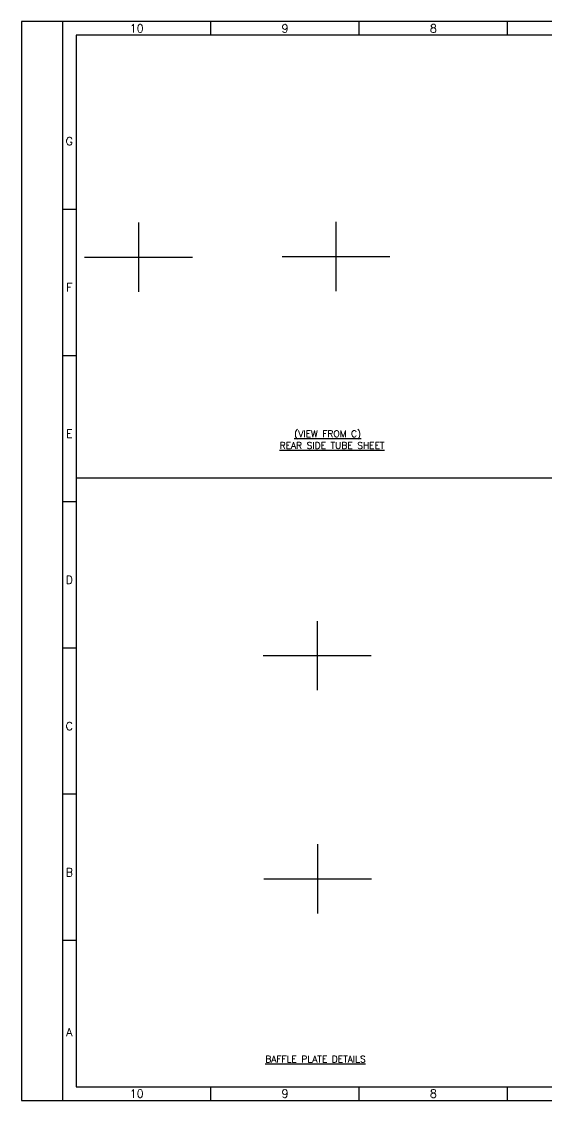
# Model space of a CAD drawing. Header units: millimetres. Extents: x 115352 to 122478, y -90909 to -85870.
# Drawn here: x 115352 to 117805, y -90909 to -85870 of the extents above; entities that cross this region are included whole.
import ezdxf
from ezdxf.enums import TextEntityAlignment as Align

# ---------------------------------------------------------------- set-up
doc = ezdxf.new("R2010")
doc.units = ezdxf.units.MM
doc.header["$LTSCALE"] = 25
doc.header["$MEASUREMENT"] = 0
doc.linetypes.add('HIDDEN', pattern=[0.375, 0.25, -0.125])
doc.layers.get('0').update_dxf_attribs({"color": 5, "linetype": 'CONTINUOUS'})
for name, color, linetype in [('BOD', 7, 'CONTINUOUS'), ('Hid', 4, 'HIDDEN'), ('TEXT', 5, 'CONTINUOUS')]:
    doc.layers.add(name, color=color, linetype=linetype)
doc.styles.add('BEV0', font='verdana_0.ttf', dxfattribs={"height": 4})
doc.styles.add('BEV00', font='romans.shx')
doc.styles.add('ROMAND', font='romand.shx')

# ---------------------------------------------------------------- blocks, each defined once
blk = doc.blocks.new('A2')
at = {"linetype": 'Continuous'}
blk.add_line((1091.54, 780.88), (1091.54, 360.88), dxfattribs=at)
blk.add_lwpolyline([(1664.29, 366.2), (1664.29, 775.57), (1096.85, 775.57), (1096.85, 366.2)], close=True, dxfattribs=at)
at = {"layer": 'BOD', "linetype": 'Continuous'}
for p, q in [((1149.34, 775.57), (1149.34, 780.88)), ((1207.15, 775.57), (1207.15, 780.88)), ((1264.96, 775.57), (1264.96, 780.88)), ((1096.85, 707.75), (1091.54, 707.75)), ((1096.85, 650.82), (1091.54, 650.82)), ((1096.85, 593.9), (1091.54, 593.9)), ((1096.85, 536.97), (1091.54, 536.97)), ((1096.85, 480.05), (1091.54, 480.05)), ((1096.85, 423.12), (1091.54, 423.12)), ((1149.34, 360.88), (1149.34, 366.2)), ((1207.15, 360.88), (1207.15, 366.2)), ((1264.96, 360.88), (1264.96, 366.2))]:
    blk.add_line(p, q, dxfattribs=at)
at = {"layer": 'BOD', "color": 1, "linetype": 'Continuous'}
blk.add_lwpolyline([(1669.6, 780.88), (1075.6, 780.88), (1075.6, 360.88), (1669.6, 360.88)], close=True, dxfattribs=at)
at = {"layer": 'Hid', "color": 5, "style": 'BEV0'}
for tag, p in [('TITLE', (1586.05, 410.34)), ('CUSTOMER', (1586.05, 403.78)), ('PROJECTNO', (1586.05, 397.21))]:
    blk.add_attdef(tag, text='', height=2.92, dxfattribs=at).set_placement(p, align=Align.MIDDLE_LEFT)
at = {"layer": 'Hid', "color": 0, "style": 'BEV00'}
for tag, p in [('DRAWN', (1548.99, 391.15)), ('CHECKED', (1548.99, 385.61)), ('APPROVED', (1548.99, 380.06)), ('DATE', (1548.99, 374.51)), ('SCALE', (1548.99, 368.97))]:
    blk.add_attdef(tag, text='', height=1.82, dxfattribs=at).set_placement(p, align=Align.MIDDLE_LEFT)
at = {"layer": 'Hid', "color": 1, "style": 'BEV0'}
blk.add_attdef('DWG', text='', height=2.92, dxfattribs=at).set_placement((1593.5, 370.13), align=Align.MIDDLE_LEFT)
blk.add_attdef('0', text='', height=2.92, dxfattribs=at).set_placement((1650.42, 370.13), align=Align.MIDDLE_CENTER)
at = {"layer": 'TEXT', "color": 7, "linetype": 'Continuous', "style": 'ROMAND'}
for s, height, p in [('10', 3.188, (1120.44, 778.23)), ('9', 3.19, (1178.25, 778.23)), ('8', 3.19, (1236.05, 778.23)), ('G', 3.19, (1094.19, 734.32)), ('F', 3.19, (1094.19, 677.39)), ('E', 3.19, (1094.19, 620.46)), ('D', 3.19, (1094.19, 563.54)), ('C', 3.19, (1094.19, 506.61)), ('B', 3.19, (1094.19, 449.69)), ('A', 3.19, (1094.19, 387.45)), ('10', 3.188, (1120.44, 363.54)), ('9', 3.19, (1178.25, 363.54)), ('8', 3.19, (1236.05, 363.54))]:
    blk.add_text(s, height=height, dxfattribs=at).set_placement(p, align=Align.MIDDLE)
blk = doc.blocks.new('REAR_TS_ANCHOR')
for p, q in [((0, 161.8), (0, -161.8)), ((-251.9, 0), (251.9, 0))]:
    blk.add_line(p, q)
blk = doc.blocks.new('REAR_SIDEVIEW_ANCHOR')
blk.add_blockref('REAR_TS_ANCHOR', (0, 0))
blk = doc.blocks.new('BAFFLE_A_ANCHOR')
blk.add_blockref('REAR_TS_ANCHOR', (0, 0))
blk = doc.blocks.new('BAFFLE_B_ANCHOR')
blk.add_blockref('REAR_TS_ANCHOR', (0, 0))

msp = doc.modelspace()

# ---------------------------------------------------------------- linework, layer by layer
msp.add_line((115606.8, -88000.9), (122413.9, -88000.9))

# ---------------------------------------------------------------- block references
at = {"xscale": 11.99628779412924, "yscale": 11.99628779412924, "zscale": 11.99628779412924}
msp.add_blockref('A2', (102448.7, -95238.1), dxfattribs=at)
for name, p in [('REAR_SIDEVIEW_ANCHOR', (115898.5, -86970.8)), ('REAR_TS_ANCHOR', (116821.1, -86967.5)), ('BAFFLE_A_ANCHOR', (116733.5, -88831.6)), ('BAFFLE_B_ANCHOR', (116735.6, -89873.5))]:
    msp.add_blockref(name, p)

# ---------------------------------------------------------------- texts
at = {"layer": 'TEXT', "style": 'ROMAND'}
for s, p in [('%%U(VIEW FROM C)', (116626.2, -87810.6)), ('%%UREAR SIDE TUBE SHEET', (116557.9, -87865.6))]:
    msp.add_text(s, height=31, dxfattribs=at).set_placement(p)
msp.add_text('%%UBAFFLE PLATE DETAILS', height=31, dxfattribs=at).set_placement((116725.5, -90700.1), align=Align.TOP_CENTER)

doc.saveas('drawing.dxf')
